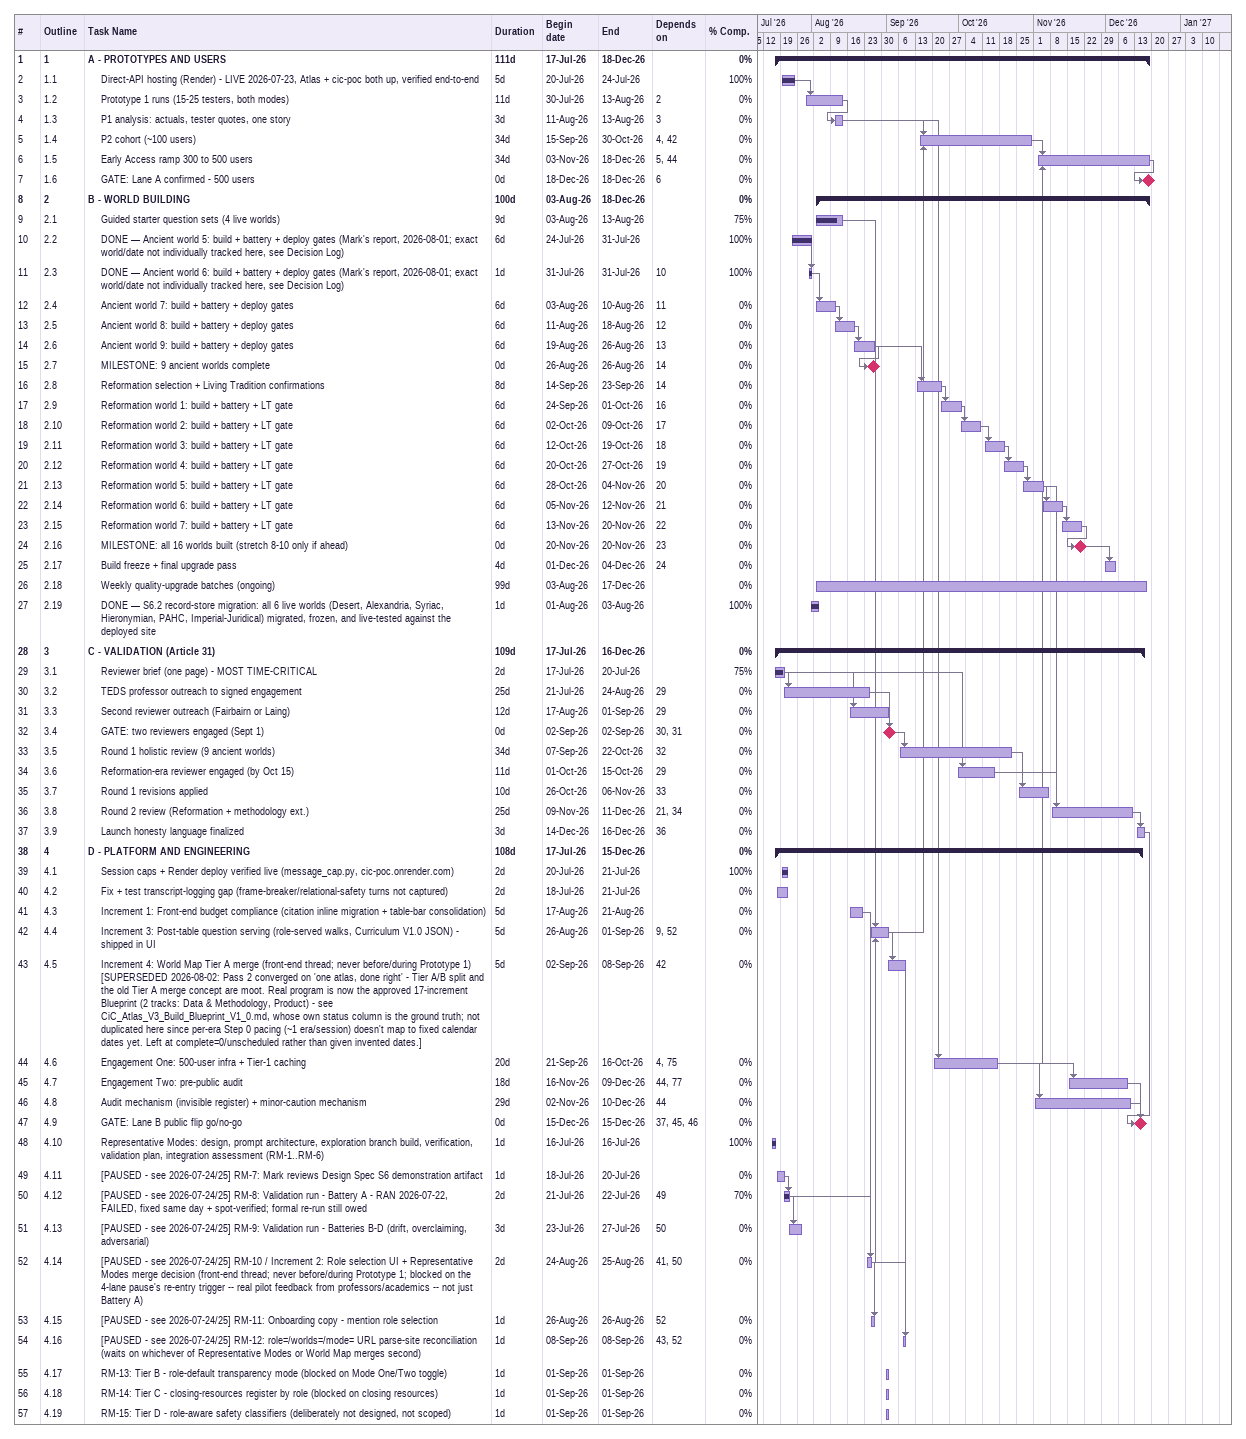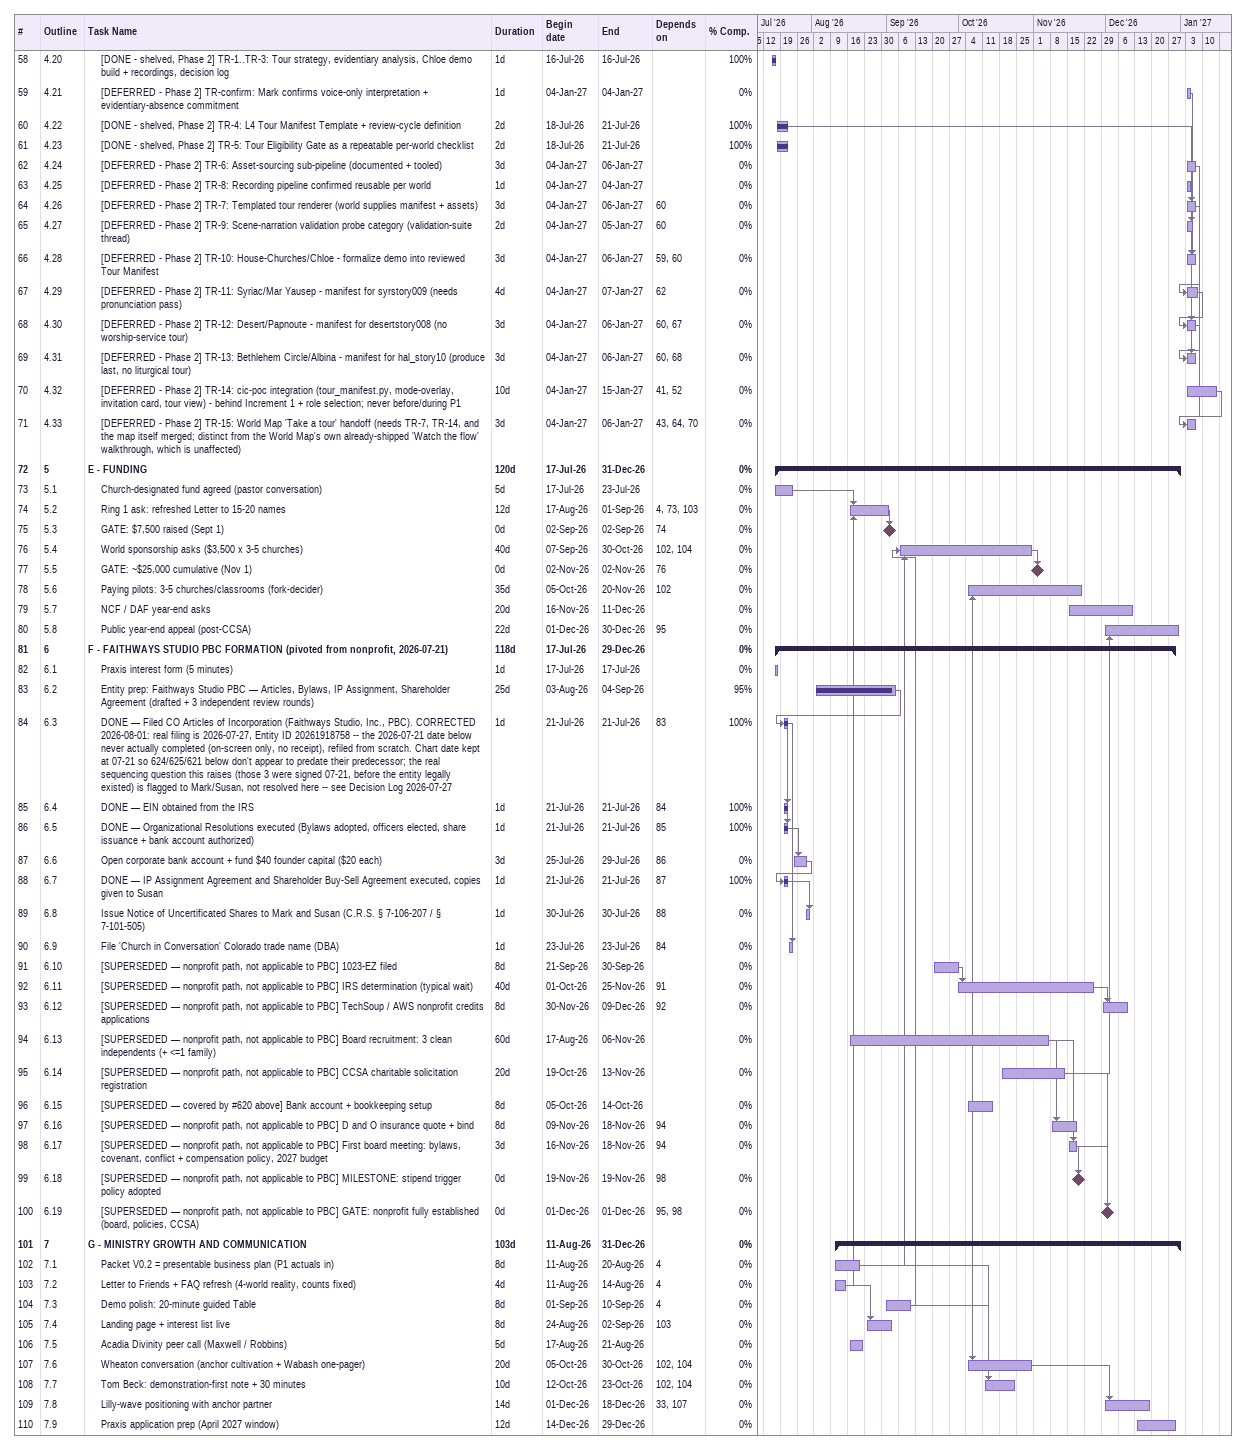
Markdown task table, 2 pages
| ID | WBS | Task | Duration | Start | Finish | Predecessors | % complete |
|---|---|---|---|---|---|---|---|
| 1 | 1 | **A - PROTOTYPES AND USERS** | 111d | 2026-07-17 | 2026-12-18 |  | 0 |
| 2 | 1.1 | Direct-API hosting (Render) - LIVE 2026-07-23, Atlas + cic-poc both up, verified end-to-end | 5d | 2026-07-20 | 2026-07-24 |  | 100 |
| 3 | 1.2 | Prototype 1 runs (15-25 testers, both modes) | 11d | 2026-07-30 | 2026-08-13 | 2 | 0 |
| 4 | 1.3 | P1 analysis: actuals, tester quotes, one story | 3d | 2026-08-11 | 2026-08-13 | 3 | 0 |
| 5 | 1.4 | P2 cohort (~100 users) | 34d | 2026-09-15 | 2026-10-30 | 4, 42 | 0 |
| 6 | 1.5 | Early Access ramp 300 to 500 users | 34d | 2026-11-03 | 2026-12-18 | 5, 44 | 0 |
| 7 | 1.6 | GATE: Lane A confirmed - 500 users | 0d | 2026-12-18 | 2026-12-18 | 6 | 0 |
| 8 | 2 | **B - WORLD BUILDING** | 100d | 2026-08-03 | 2026-12-18 |  | 0 |
| 9 | 2.1 | Guided starter question sets (4 live worlds) | 9d | 2026-08-03 | 2026-08-13 |  | 75 |
| 10 | 2.2 | DONE — Ancient world 5: build + battery + deploy gates (Mark's report, 2026-08-01; exact world/date not individually tracked here, see Decision Log) | 6d | 2026-07-24 | 2026-07-31 |  | 100 |
| 11 | 2.3 | DONE — Ancient world 6: build + battery + deploy gates (Mark's report, 2026-08-01; exact world/date not individually tracked here, see Decision Log) | 1d | 2026-07-31 | 2026-07-31 | 10 | 100 |
| 12 | 2.4 | Ancient world 7: build + battery + deploy gates | 6d | 2026-08-03 | 2026-08-10 | 11 | 0 |
| 13 | 2.5 | Ancient world 8: build + battery + deploy gates | 6d | 2026-08-11 | 2026-08-18 | 12 | 0 |
| 14 | 2.6 | Ancient world 9: build + battery + deploy gates | 6d | 2026-08-19 | 2026-08-26 | 13 | 0 |
| 15 | 2.7 | MILESTONE: 9 ancient worlds complete | 0d | 2026-08-26 | 2026-08-26 | 14 | 0 |
| 16 | 2.8 | Reformation selection + Living Tradition confirmations | 8d | 2026-09-14 | 2026-09-23 | 14 | 0 |
| 17 | 2.9 | Reformation world 1: build + battery + LT gate | 6d | 2026-09-24 | 2026-10-01 | 16 | 0 |
| 18 | 2.10 | Reformation world 2: build + battery + LT gate | 6d | 2026-10-02 | 2026-10-09 | 17 | 0 |
| 19 | 2.11 | Reformation world 3: build + battery + LT gate | 6d | 2026-10-12 | 2026-10-19 | 18 | 0 |
| 20 | 2.12 | Reformation world 4: build + battery + LT gate | 6d | 2026-10-20 | 2026-10-27 | 19 | 0 |
| 21 | 2.13 | Reformation world 5: build + battery + LT gate | 6d | 2026-10-28 | 2026-11-04 | 20 | 0 |
| 22 | 2.14 | Reformation world 6: build + battery + LT gate | 6d | 2026-11-05 | 2026-11-12 | 21 | 0 |
| 23 | 2.15 | Reformation world 7: build + battery + LT gate | 6d | 2026-11-13 | 2026-11-20 | 22 | 0 |
| 24 | 2.16 | MILESTONE: all 16 worlds built (stretch 8-10 only if ahead) | 0d | 2026-11-20 | 2026-11-20 | 23 | 0 |
| 25 | 2.17 | Build freeze + final upgrade pass | 4d | 2026-12-01 | 2026-12-04 | 24 | 0 |
| 26 | 2.18 | Weekly quality-upgrade batches (ongoing) | 99d | 2026-08-03 | 2026-12-17 |  | 0 |
| 27 | 2.19 | DONE — S6.2 record-store migration: all 6 live worlds (Desert, Alexandria, Syriac, Hieronymian, PAHC, Imperial-Juridical) migrated, frozen, and live-tested against the deployed site | 1d | 2026-08-01 | 2026-08-03 |  | 100 |
| 28 | 3 | **C - VALIDATION (Article 31)** | 109d | 2026-07-17 | 2026-12-16 |  | 0 |
| 29 | 3.1 | Reviewer brief (one page) - MOST TIME-CRITICAL | 2d | 2026-07-17 | 2026-07-20 |  | 75 |
| 30 | 3.2 | TEDS professor outreach to signed engagement | 25d | 2026-07-21 | 2026-08-24 | 29 | 0 |
| 31 | 3.3 | Second reviewer outreach (Fairbairn or Laing) | 12d | 2026-08-17 | 2026-09-01 | 29 | 0 |
| 32 | 3.4 | GATE: two reviewers engaged (Sept 1) | 0d | 2026-09-02 | 2026-09-02 | 30, 31 | 0 |
| 33 | 3.5 | Round 1 holistic review (9 ancient worlds) | 34d | 2026-09-07 | 2026-10-22 | 32 | 0 |
| 34 | 3.6 | Reformation-era reviewer engaged (by Oct 15) | 11d | 2026-10-01 | 2026-10-15 | 29 | 0 |
| 35 | 3.7 | Round 1 revisions applied | 10d | 2026-10-26 | 2026-11-06 | 33 | 0 |
| 36 | 3.8 | Round 2 review (Reformation + methodology ext.) | 25d | 2026-11-09 | 2026-12-11 | 21, 34 | 0 |
| 37 | 3.9 | Launch honesty language finalized | 3d | 2026-12-14 | 2026-12-16 | 36 | 0 |
| 38 | 4 | **D - PLATFORM AND ENGINEERING** | 108d | 2026-07-17 | 2026-12-15 |  | 0 |
| 39 | 4.1 | Session caps + Render deploy verified live (message_cap.py, cic-poc.onrender.com) | 2d | 2026-07-20 | 2026-07-21 |  | 100 |
| 40 | 4.2 | Fix + test transcript-logging gap (frame-breaker/relational-safety turns not captured) | 2d | 2026-07-18 | 2026-07-21 |  | 0 |
| 41 | 4.3 | Increment 1: Front-end budget compliance (citation inline migration + table-bar consolidation) | 5d | 2026-08-17 | 2026-08-21 |  | 0 |
| 42 | 4.4 | Increment 3: Post-table question serving (role-served walks, Curriculum V1.0 JSON) - shipped in UI | 5d | 2026-08-26 | 2026-09-01 | 9, 52 | 0 |
| 43 | 4.5 | Increment 4: World Map Tier A merge (front-end thread; never before/during Prototype 1) [SUPERSEDED 2026-08-02: Pass 2 converged on 'one atlas, done right' - Tier A/B split and the old Tier A merge concept are moot. Real program is now the approved 17-increment Blueprint (2 tracks: Data & Methodology, Product) - see CiC_Atlas_V3_Build_Blueprint_V1_0.md, whose own status column is the ground truth; not duplicated here since per-era Step 0 pacing (~1 era/session) doesn't map to fixed calendar dates yet. Left at complete=0/unscheduled rather than given invented dates.] | 5d | 2026-09-02 | 2026-09-08 | 42 | 0 |
| 44 | 4.6 | Engagement One: 500-user infra + Tier-1 caching | 20d | 2026-09-21 | 2026-10-16 | 4, 75 | 0 |
| 45 | 4.7 | Engagement Two: pre-public audit | 18d | 2026-11-16 | 2026-12-09 | 44, 77 | 0 |
| 46 | 4.8 | Audit mechanism (invisible register) + minor-caution mechanism | 29d | 2026-11-02 | 2026-12-10 | 44 | 0 |
| 47 | 4.9 | GATE: Lane B public flip go/no-go | 0d | 2026-12-15 | 2026-12-15 | 37, 45, 46 | 0 |
| 48 | 4.10 | Representative Modes: design, prompt architecture, exploration branch build, verification, validation plan, integration assessment (RM-1..RM-6) | 1d | 2026-07-16 | 2026-07-16 |  | 100 |
| 49 | 4.11 | [PAUSED - see 2026-07-24/25] RM-7: Mark reviews Design Spec S6 demonstration artifact | 1d | 2026-07-18 | 2026-07-20 |  | 0 |
| 50 | 4.12 | [PAUSED - see 2026-07-24/25] RM-8: Validation run - Battery A - RAN 2026-07-22, FAILED, fixed same day + spot-verified; formal re-run still owed | 2d | 2026-07-21 | 2026-07-22 | 49 | 70 |
| 51 | 4.13 | [PAUSED - see 2026-07-24/25] RM-9: Validation run - Batteries B-D (drift, overclaiming, adversarial) | 3d | 2026-07-23 | 2026-07-27 | 50 | 0 |
| 52 | 4.14 | [PAUSED - see 2026-07-24/25] RM-10 / Increment 2: Role selection UI + Representative Modes merge decision (front-end thread; never before/during Prototype 1; blocked on the 4-lane pause's re-entry trigger -- real pilot feedback from professors/academics -- not just Battery A) | 2d | 2026-08-24 | 2026-08-25 | 41, 50 | 0 |
| 53 | 4.15 | [PAUSED - see 2026-07-24/25] RM-11: Onboarding copy - mention role selection | 1d | 2026-08-26 | 2026-08-26 | 52 | 0 |
| 54 | 4.16 | [PAUSED - see 2026-07-24/25] RM-12: role=/worlds=/mode= URL parse-site reconciliation (waits on whichever of Representative Modes or World Map merges second) | 1d | 2026-09-08 | 2026-09-08 | 43, 52 | 0 |
| 55 | 4.17 | RM-13: Tier B - role-default transparency mode (blocked on Mode One/Two toggle) | 1d | 2026-09-01 | 2026-09-01 |  | 0 |
| 56 | 4.18 | RM-14: Tier C - closing-resources register by role (blocked on closing resources) | 1d | 2026-09-01 | 2026-09-01 |  | 0 |
| 57 | 4.19 | RM-15: Tier D - role-aware safety classifiers (deliberately not designed, not scoped) | 1d | 2026-09-01 | 2026-09-01 |  | 0 |
| 58 | 4.20 | [DONE - shelved, Phase 2] TR-1..TR-3: Tour strategy, evidentiary analysis, Chloe demo build + recordings, decision log | 1d | 2026-07-16 | 2026-07-16 |  | 100 |
| 59 | 4.21 | [DEFERRED - Phase 2] TR-confirm: Mark confirms voice-only interpretation + evidentiary-absence commitment | 1d | 2027-01-04 | 2027-01-04 |  | 0 |
| 60 | 4.22 | [DONE - shelved, Phase 2] TR-4: L4 Tour Manifest Template + review-cycle definition | 2d | 2026-07-18 | 2026-07-21 |  | 100 |
| 61 | 4.23 | [DONE - shelved, Phase 2] TR-5: Tour Eligibility Gate as a repeatable per-world checklist | 2d | 2026-07-18 | 2026-07-21 |  | 100 |
| 62 | 4.24 | [DEFERRED - Phase 2] TR-6: Asset-sourcing sub-pipeline (documented + tooled) | 3d | 2027-01-04 | 2027-01-06 |  | 0 |
| 63 | 4.25 | [DEFERRED - Phase 2] TR-8: Recording pipeline confirmed reusable per world | 1d | 2027-01-04 | 2027-01-04 |  | 0 |
| 64 | 4.26 | [DEFERRED - Phase 2] TR-7: Templated tour renderer (world supplies manifest + assets) | 3d | 2027-01-04 | 2027-01-06 | 60 | 0 |
| 65 | 4.27 | [DEFERRED - Phase 2] TR-9: Scene-narration validation probe category (validation-suite thread) | 2d | 2027-01-04 | 2027-01-05 | 60 | 0 |
| 66 | 4.28 | [DEFERRED - Phase 2] TR-10: House-Churches/Chloe - formalize demo into reviewed Tour Manifest | 3d | 2027-01-04 | 2027-01-06 | 59, 60 | 0 |
| 67 | 4.29 | [DEFERRED - Phase 2] TR-11: Syriac/Mar Yausep - manifest for syrstory009 (needs pronunciation pass) | 4d | 2027-01-04 | 2027-01-07 | 62 | 0 |
| 68 | 4.30 | [DEFERRED - Phase 2] TR-12: Desert/Papnoute - manifest for desertstory008 (no worship-service tour) | 3d | 2027-01-04 | 2027-01-06 | 60, 67 | 0 |
| 69 | 4.31 | [DEFERRED - Phase 2] TR-13: Bethlehem Circle/Albina - manifest for hal_story10 (produce last, no liturgical tour) | 3d | 2027-01-04 | 2027-01-06 | 60, 68 | 0 |
| 70 | 4.32 | [DEFERRED - Phase 2] TR-14: cic-poc integration (tour_manifest.py, mode-overlay, invitation card, tour view) - behind Increment 1 + role selection; never before/during P1 | 10d | 2027-01-04 | 2027-01-15 | 41, 52 | 0 |
| 71 | 4.33 | [DEFERRED - Phase 2] TR-15: World Map 'Take a tour' handoff (needs TR-7, TR-14, and the map itself merged; distinct from the World Map's own already-shipped 'Watch the flow' walkthrough, which is unaffected) | 3d | 2027-01-04 | 2027-01-06 | 43, 64, 70 | 0 |
| 72 | 5 | **E - FUNDING** | 120d | 2026-07-17 | 2026-12-31 |  | 0 |
| 73 | 5.1 | Church-designated fund agreed (pastor conversation) | 5d | 2026-07-17 | 2026-07-23 |  | 0 |
| 74 | 5.2 | Ring 1 ask: refreshed Letter to 15-20 names | 12d | 2026-08-17 | 2026-09-01 | 4, 73, 103 | 0 |
| 75 | 5.3 | GATE: $7,500 raised (Sept 1) | 0d | 2026-09-02 | 2026-09-02 | 74 | 0 |
| 76 | 5.4 | World sponsorship asks ($3,500 x 3-5 churches) | 40d | 2026-09-07 | 2026-10-30 | 102, 104 | 0 |
| 77 | 5.5 | GATE: ~$25,000 cumulative (Nov 1) | 0d | 2026-11-02 | 2026-11-02 | 76 | 0 |
| 78 | 5.6 | Paying pilots: 3-5 churches/classrooms (fork-decider) | 35d | 2026-10-05 | 2026-11-20 | 102 | 0 |
| 79 | 5.7 | NCF / DAF year-end asks | 20d | 2026-11-16 | 2026-12-11 |  | 0 |
| 80 | 5.8 | Public year-end appeal (post-CCSA) | 22d | 2026-12-01 | 2026-12-30 | 95 | 0 |
| 81 | 6 | **F - FAITHWAYS STUDIO PBC FORMATION (pivoted from nonprofit, 2026-07-21)** | 118d | 2026-07-17 | 2026-12-29 |  | 0 |
| 82 | 6.1 | Praxis interest form (5 minutes) | 1d | 2026-07-17 | 2026-07-17 |  | 0 |
| 83 | 6.2 | Entity prep: Faithways Studio PBC — Articles, Bylaws, IP Assignment, Shareholder Agreement (drafted + 3 independent review rounds) | 25d | 2026-08-03 | 2026-09-04 |  | 95 |
| 84 | 6.3 | DONE — Filed CO Articles of Incorporation (Faithways Studio, Inc., PBC). CORRECTED 2026-08-01: real filing is 2026-07-27, Entity ID 20261918758 -- the 2026-07-21 date below never actually completed (on-screen only, no receipt), refiled from scratch. Chart date kept at 07-21 so 624/625/621 below don't appear to predate their predecessor; the real sequencing question this raises (those 3 were signed 07-21, before the entity legally existed) is flagged to Mark/Susan, not resolved here -- see Decision Log 2026-07-27 | 1d | 2026-07-21 | 2026-07-21 | 83 | 100 |
| 85 | 6.4 | DONE — EIN obtained from the IRS | 1d | 2026-07-21 | 2026-07-21 | 84 | 100 |
| 86 | 6.5 | DONE — Organizational Resolutions executed (Bylaws adopted, officers elected, share issuance + bank account authorized) | 1d | 2026-07-21 | 2026-07-21 | 85 | 100 |
| 87 | 6.6 | Open corporate bank account + fund $40 founder capital ($20 each) | 3d | 2026-07-25 | 2026-07-29 | 86 | 0 |
| 88 | 6.7 | DONE — IP Assignment Agreement and Shareholder Buy-Sell Agreement executed, copies given to Susan | 1d | 2026-07-21 | 2026-07-21 | 87 | 100 |
| 89 | 6.8 | Issue Notice of Uncertificated Shares to Mark and Susan (C.R.S. § 7-106-207 / § 7-101-505) | 1d | 2026-07-30 | 2026-07-30 | 88 | 0 |
| 90 | 6.9 | File 'Church in Conversation' Colorado trade name (DBA) | 1d | 2026-07-23 | 2026-07-23 | 84 | 0 |
| 91 | 6.10 | [SUPERSEDED — nonprofit path, not applicable to PBC] 1023-EZ filed | 8d | 2026-09-21 | 2026-09-30 |  | 0 |
| 92 | 6.11 | [SUPERSEDED — nonprofit path, not applicable to PBC] IRS determination (typical wait) | 40d | 2026-10-01 | 2026-11-25 | 91 | 0 |
| 93 | 6.12 | [SUPERSEDED — nonprofit path, not applicable to PBC] TechSoup / AWS nonprofit credits applications | 8d | 2026-11-30 | 2026-12-09 | 92 | 0 |
| 94 | 6.13 | [SUPERSEDED — nonprofit path, not applicable to PBC] Board recruitment: 3 clean independents (+ <=1 family) | 60d | 2026-08-17 | 2026-11-06 |  | 0 |
| 95 | 6.14 | [SUPERSEDED — nonprofit path, not applicable to PBC] CCSA charitable solicitation registration | 20d | 2026-10-19 | 2026-11-13 |  | 0 |
| 96 | 6.15 | [SUPERSEDED — covered by #620 above] Bank account + bookkeeping setup | 8d | 2026-10-05 | 2026-10-14 |  | 0 |
| 97 | 6.16 | [SUPERSEDED — nonprofit path, not applicable to PBC] D and O insurance quote + bind | 8d | 2026-11-09 | 2026-11-18 | 94 | 0 |
| 98 | 6.17 | [SUPERSEDED — nonprofit path, not applicable to PBC] First board meeting: bylaws, covenant, conflict + compensation policy, 2027 budget | 3d | 2026-11-16 | 2026-11-18 | 94 | 0 |
| 99 | 6.18 | [SUPERSEDED — nonprofit path, not applicable to PBC] MILESTONE: stipend trigger policy adopted | 0d | 2026-11-19 | 2026-11-19 | 98 | 0 |
| 100 | 6.19 | [SUPERSEDED — nonprofit path, not applicable to PBC] GATE: nonprofit fully established (board, policies, CCSA) | 0d | 2026-12-01 | 2026-12-01 | 95, 98 | 0 |
| 101 | 7 | **G - MINISTRY GROWTH AND COMMUNICATION** | 103d | 2026-08-11 | 2026-12-31 |  | 0 |
| 102 | 7.1 | Packet V0.2 = presentable business plan (P1 actuals in) | 8d | 2026-08-11 | 2026-08-20 | 4 | 0 |
| 103 | 7.2 | Letter to Friends + FAQ refresh (4-world reality, counts fixed) | 4d | 2026-08-11 | 2026-08-14 | 4 | 0 |
| 104 | 7.3 | Demo polish: 20-minute guided Table | 8d | 2026-09-01 | 2026-09-10 | 4 | 0 |
| 105 | 7.4 | Landing page + interest list live | 8d | 2026-08-24 | 2026-09-02 | 103 | 0 |
| 106 | 7.5 | Acadia Divinity peer call (Maxwell / Robbins) | 5d | 2026-08-17 | 2026-08-21 |  | 0 |
| 107 | 7.6 | Wheaton conversation (anchor cultivation + Wabash one-pager) | 20d | 2026-10-05 | 2026-10-30 | 102, 104 | 0 |
| 108 | 7.7 | Tom Beck: demonstration-first note + 30 minutes | 10d | 2026-10-12 | 2026-10-23 | 102, 104 | 0 |
| 109 | 7.8 | Lilly-wave positioning with anchor partner | 14d | 2026-12-01 | 2026-12-18 | 33, 107 | 0 |
| 110 | 7.9 | Praxis application prep (April 2027 window) | 12d | 2026-12-14 | 2026-12-29 |  | 0 |
